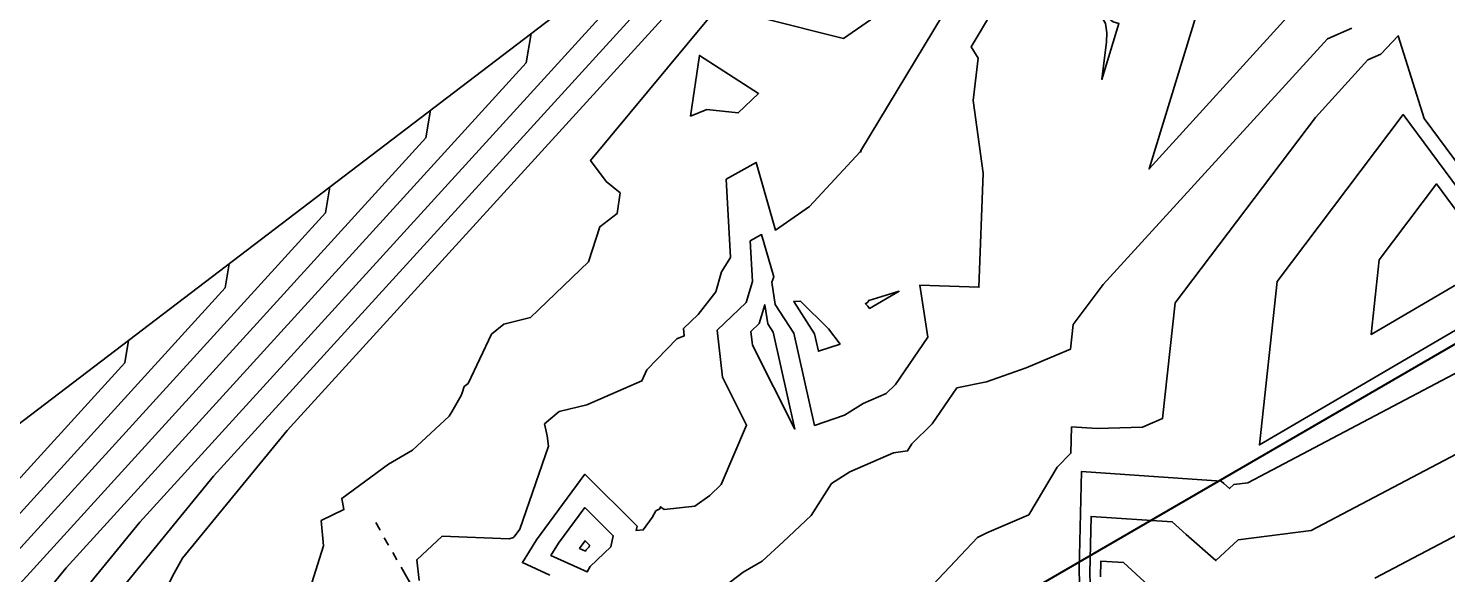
# Model space of a CAD drawing. Header units: metres. Extents: x 419533 to 423558, y 4805342 to 4807578.
# Drawn here: x 421289.18 to 421330.9, y 4806155.43 to 4806171.47 of the extents above; entities that cross this region are included whole.
import ezdxf

# ---------------------------------------------------------------- set-up
doc = ezdxf.new("R2010")
doc.units = ezdxf.units.M
doc.linetypes.add('PHANTOM', pattern=[2.5, 1.25, -0.25, 0.25, -0.25, 0.25, -0.25])
for name, color, linetype in [('C-TINN-BNDY', 110, 'Continuous'), ('C-TOPO-MAJR', 9, 'Continuous'), ('C-TOPO-MINR', 8, 'Continuous'), ('LS', 7, 'Continuous')]:
    doc.layers.add(name, color=color, linetype=linetype)
doc.styles.get("Standard").update_dxf_attribs({"font": 'simplex.shx'})

# ---------------------------------------------------------------- blocks, each defined once
blk = doc.blocks.new('AN30 +0 +0')
at = {"linetype": 'PHANTOM', "flags": 128}
for points in [[(0, -11.38231219537556), (0, 11.38231219444424)], [(-11.38231219508452, 0), (11.38231219508452, 0)]]:
    blk.add_lwpolyline(points, dxfattribs=at)
at = {"flags": 128}
blk.add_lwpolyline([(-4.74419642862631, -4.744196427986026), (-4.74419642862631, 4.744196428917348), (4.744196428568102, 4.744196428917348), (4.744196428568102, -4.744196427986026)], close=True, dxfattribs=at)
at = {"layer": 'LS', "insert": (-3.273187459330074, -0.3826382020488381), "char_height": 0.5157699281218149, "width": 9.13591657892082, "attachment_point": 1}
blk.add_mtext('AN30\\PBase +0 Leg +0', dxfattribs=at)
blk = doc.blocks.new('tower_bases_layout_1')
at = {"color": 31, "lineweight": 30, "true_color": 0xffbd7a, "elevation": 1718.013}
blk.add_lwpolyline([(423449.834, 4807399.592), (423130.593, 4807500.114), (421950.92, 4806612.998), (421795.045, 4806430.988), (421305.015, 4806147.038), (421305.015, 4806147.038), (420630.083, 4805770.97), (419765.157, 4805549.54), (419617.356, 4805580.088)], dxfattribs=at)
at = {"rotation": 29.60830910000001}
blk.add_blockref('AN30 +0 +0', (421305.02, 4806147.04, 1762.93), dxfattribs=at)
blk = doc.blocks.new('leg_extensions_profiles_1')
at = {"layer": 'C-TINN-BNDY', "color": 110, "linetype": 'Continuous', "lineweight": -3, "flags": 128}
blk.add_lwpolyline([(421033.053, 4806016.161), (421101.011, 4806050.421), (421139.851, 4806079.128), (421220.121, 4806101.736), (421252.946, 4806132.432), (421316.635, 4806180.968), (421324.126, 4806185.214), (421403.703, 4806223.694), (421416.243, 4806233.189), (421455.861, 4806255.451), (421534.782, 4806300.246), (421589.585, 4806332.69), (421652.667, 4806370.218), (421683.4247, 4806388.8237), (421712.397, 4806406.062)], dxfattribs=at)
at = {"layer": 'C-TOPO-MAJR', "color": 9, "linetype": 'Continuous', "lineweight": -3, "flags": 128}
for points, elevation in [([(421316.615659397, 4806172.751928801), (421313.6591321898, 4806167.857292634), (421313.6764287879, 4806167.828769393), (421313.6548028038, 4806167.845241619), (421313.6496931937, 4806167.835556701), (421312.1627268821, 4806166.224013893), (421311.1586304348, 4806165.533889566), (421310.5865227433, 4806167.526011095), (421309.703567706, 4806167.03017062), (421309.8313190425, 4806164.730582021), (421309.5677198769, 4806164.308721323), (421309.4038213808, 4806163.715559079), (421308.8864832314, 4806163.05275262), (421308.4490505607, 4806162.637037248), (421308.4727234135, 4806162.421380401), (421308.2531920659, 4806162.332556976), (421307.3744741781, 4806161.425205873), (421307.2290886524, 4806161.106011133), (421305.6074904641, 4806160.396425928), (421304.7931894142, 4806160.197370675), (421304.3608915024, 4806159.833461526), (421304.4445909329, 4806159.484395298), (421304.4850802621, 4806159.184906634), (421303.6342460521, 4806156.739748807), (421303.4699247737, 4806156.517973151), (421303.4546283077, 4806156.493233916), (421303.3207873521, 4806156.455005944), (421301.3534654815, 4806156.528603287), (421300.6058887207, 4806155.838100342), (421300.6787150713, 4806155.228741558)], 1760), ([(421303.9676563633, 4806171.31449326), (421303.8193665944, 4806170.45118872), (421290.2946384167, 4806155.605081107), (421287.6727853091, 4806152.405479059), (421286.610095198, 4806150.557864907), (421285.4479954157, 4806144.271855074), (421284.6685427061, 4806140.598171724), (421284.4973438689, 4806139.93385846), (421284.5305071863, 4806138.965900277), (421284.3140302757, 4806138.049790538), (421284.0446980799, 4806135.349795189), (421283.6244750107, 4806131.590784906), (421281.9754990253, 4806131.117694792), (421283.1310442686, 4806127.740917185), (421283.0604607969, 4806121.350309031), (421282.5514770531, 4806119.400859812), (421281.7492994563, 4806117.118357173), (421281.8052452151, 4806116.152755329), (421281.331950048, 4806113.784639537), (421274.7403405394, 4806107.420457021)], 1755), ([(421331.7146647007, 4806165.394554703), (421330.6058364283, 4806166.891021335), (421328.9155117417, 4806164.656317937), (421328.6786968675, 4806162.468302168), (421331.3572121212, 4806164.033484848)], 1765), ([(421332.1149937422, 4806159.435255677), (421326.9221229508, 4806156.700403824), (421324.7753101778, 4806156.423310915), (421324.1177623534, 4806155.813068449), (421323.237586509, 4806156.58459969), (421322.8295489186, 4806156.955029866), (421320.4453182852, 4806157.115098608), (421320.4052606923, 4806155.4432975), (421320.443262599, 4806154.194275845)], 1765)]:
    blk.add_lwpolyline(points, dxfattribs=dict(at, elevation=elevation))
at = {"layer": 'C-TOPO-MAJR', "color": 9, "linetype": 'Continuous', "lineweight": -3, "elevation": 1760, "flags": 128}
for points in [[(421313.1560261792, 4806171.165100805), (421316.2053624655, 4806173.287309108), (421318.6700282427, 4806174.323985356), (421317.5740868584, 4806174.750995488), (421316.3718120629, 4806178.485410839), (421315.1994056399, 4806175.673605206), (421310.777814057, 4806171.768790036), (421313.1560261792, 4806171.165100805)], [(421309.1352988122, 4806169.086018564), (421310.063273775, 4806168.981744255), (421310.6596372307, 4806169.547776897), (421308.9215208655, 4806170.672976816), (421308.6585875594, 4806168.889505745), (421309.1352988122, 4806169.086018564)], [(421311.89708, 4806163.446655001), (421311.6938825, 4806163.436195294), (421312.306656875, 4806162.485033875), (421312.4228061194, 4806161.969567119), (421313.0605861695, 4806162.184482), (421312.7203978807, 4806162.635268579), (421311.89708, 4806163.446655001)]]:
    blk.add_lwpolyline(points, close=True, dxfattribs=at)
at = {"layer": 'C-TOPO-MINR', "color": 8, "linetype": 'Continuous', "lineweight": -3, "flags": 128}
for points, elevation in [([(421311.9851651143, 4806175.130773921), (421305.7202647033, 4806167.583293892), (421306.1810985688, 4806166.967781879), (421306.5899604991, 4806166.629284831), (421306.4991977804, 4806166.018788879), (421305.9873237991, 4806165.632354019), (421305.6584948853, 4806164.604193312), (421303.9499743705, 4806162.964933123), (421303.1627276637, 4806162.772491282), (421302.8047046439, 4806162.471106868), (421302.1137159599, 4806161.025689283), (421301.9983856286, 4806160.933911772), (421301.9380247436, 4806160.751244984), (421301.9133908112, 4806160.670266099), (421301.6396134483, 4806160.19406569), (421301.5861137193, 4806160.110313611), (421301.5539144828, 4806160.06609092), (421300.4805598831, 4806159.066660903), (421299.7742148347, 4806158.647130897), (421298.3990602586, 4806157.644120242), (421298.4639165277, 4806157.316703472), (421297.7946376612, 4806156.989274286), (421297.8638275, 4806156.253137909), (421297.5206054883, 4806155.163849745)], 1759), ([(421312.8487105606, 4806178.082551269), (421312.6746088214, 4806177.068976139), (421296.7957068966, 4806159.638689656), (421293.7174824909, 4806155.882150783), (421293.4170286832, 4806155.359775821), (421292.8895773186, 4806154.265924092), (421292.0497982411, 4806152.899009466), (421291.9240981553, 4806152.318399154), (421292.0495780292, 4806150.12463978), (421292.082486149, 4806149.493942043), (421292.07655192, 4806149.474761082), (421291.6600124168, 4806147.448368261), (421291.6252047535, 4806147.209852464), (421291.6666167538, 4806146.909337355), (421291.6606366119, 4806144.299345184), (421291.0786290795, 4806142.70352097), (421290.7551415439, 4806141.469331524), (421291.257061569, 4806141.10952396), (421291.1606755559, 4806140.033013036), (421290.6274634433, 4806138.704170292), (421290.6556159974, 4806138.437457398), (421290.3082398042, 4806135.567995106), (421289.7228567951, 4806130.33158399), (421285.8955769981, 4806129.233539961)], 1758), ([(421326.2070801177, 4806171.785913995), (421322.1475883625, 4806167.334724876), (421323.5734131274, 4806171.978387755)], 1761), ([(421317.5739660038, 4806172.02004939), (421316.9146627338, 4806170.928549328), (421317.1208516731, 4806170.588530066), (421316.9773216298, 4806169.341491681), (421317.2654141769, 4806167.211696088), (421317.1450394667, 4806163.854797834), (421315.6965135811, 4806163.90359804), (421315.4062611189, 4806163.916354545), (421315.6433955291, 4806162.382319771), (421314.6856127781, 4806160.993377798), (421314.4160098428, 4806160.730867824), (421313.7348517973, 4806160.439756575), (421313.1861918733, 4806160.087935585), (421312.3088757711, 4806159.792303438), (421311.6969977841, 4806162.507799027), (421311.1535322174, 4806163.351377839), (421311.0537944636, 4806164.005102384), (421311.1060567486, 4806164.159410793), (421310.7482342347, 4806165.405375399), (421310.4117637164, 4806165.216423873), (421310.4777896027, 4806164.027924562), (421310.2967125689, 4806163.408022796), (421309.4429190561, 4806162.596617725), (421309.5956334394, 4806161.205408016), (421310.3065156572, 4806159.797592123), (421309.5573426483, 4806158.055335154), (421309.2235105333, 4806157.725497266), (421308.7891982826, 4806157.417222363), (421307.8825959829, 4806157.315211624), (421307.7766056141, 4806157.398140421), (421307.7567695012, 4806157.341372732), (421307.6408701929, 4806157.277535966), (421307.5316675, 4806157.083645834), (421307.2662793705, 4806156.718934759), (421307.0590566546, 4806156.701705782), (421307.0864558595, 4806156.827175586), (421305.5535105371, 4806158.352613528), (421304.1233485362, 4806156.422400243), (421303.7118529188, 4806155.756881366), (421304.5223738268, 4806155.389692078)], 1761), ([(421328.1113171155, 4806171.475973501), (421327.395765533, 4806171.162957815), (421320.799907242, 4806163.930670024), (421319.9137596185, 4806162.759133502), (421319.834792656, 4806162.02953001), (421319.4180744315, 4806161.853330117), (421318.5376773323, 4806161.486533978), (421317.3670695535, 4806161.068838983), (421316.4969554383, 4806160.897569901), (421315.7678924273, 4806159.84030904), (421315.165179792, 4806159.25345312), (421315.0466632529, 4806159.039872463), (421314.6340314042, 4806158.97983366), (421313.3414819342, 4806158.427427808), (421312.8019631358, 4806158.081468444), (421312.2058007282, 4806157.139563301), (421311.3883222059, 4806156.3677245), (421310.7629216667, 4806155.797908225), (421310.2059551211, 4806155.478358373), (421309.4231291506, 4806154.878903552)], 1762), ([(421309.8883591615, 4806175.826531933), (421309.7228614124, 4806174.863046999), (421294.62868407, 4806158.294153473), (421291.7025834303, 4806154.723260208), (421290.5165756388, 4806152.661243486), (421289.9445281061, 4806149.56693397), (421289.9611427602, 4806149.523070821), (421289.7137311111, 4806148.122698291), (421289.5825963898, 4806147.500956549), (421289.9467550268, 4806147.149985722), (421289.9237054268, 4806146.805403964), (421290.0027702907, 4806146.777683165), (421289.7495421939, 4806145.286753368), (421289.4447847569, 4806144.065316163), (421288.8962171769, 4806143.759248425)], 1757), ([(421306.9280077624, 4806173.570512597), (421306.7711140034, 4806172.657117859), (421292.4616612433, 4806156.94961729), (421289.6876843697, 4806153.564369633), (421288.5633354184, 4806151.609554197), (421287.3338089008, 4806144.958820845), (421287.161075822, 4806144.144702647), (421286.914492204, 4806143.18786923), (421286.9622584793, 4806141.793685515), (421286.650459283, 4806140.474180912), (421286.2625307879, 4806136.585284043), (421285.6572689388, 4806131.171051268), (421283.2821916829, 4806130.489643182), (421284.9465635415, 4806125.625953375), (421284.8952126233, 4806120.976655344), (421284.3332483711, 4806118.824286461), (421283.7150564617, 4806117.065293601), (421283.7581706244, 4806116.321160071), (421283.3934293948, 4806114.496190103), (421276.5466180004, 4806107.885610802)], 1756), ([(421332.410034798, 4806165.895881746), (421330.2436046511, 4806168.819680233), (421329.4742561813, 4806171.250336538), (421328.9635410053, 4806170.705833333), (421328.5844509483, 4806170.540001635), (421327.0428901983, 4806168.849696825), (421322.9143436595, 4806163.391528313), (421322.5464379393, 4806159.992318192), (421321.9560668249, 4806159.742693095), (421320.6204014031, 4806159.696569769), (421319.8706719921, 4806159.746903928), (421319.8520724629, 4806158.970653754), (421319.4438527272, 4806158.563668182), (421318.6091957374, 4806157.16263357), (421317.3761119685, 4806156.634738661), (421317.1050078648, 4806156.496080953), (421315.3001814894, 4806154.580591539)], 1763), ([(421301.0073049642, 4806169.058473924), (421300.8676191854, 4806168.245259581), (421288.1276155901, 4806154.260544925), (421285.6578862485, 4806151.246588483), (421284.6568549777, 4806149.506175618), (421283.5621819306, 4806143.584889302), (421282.1760095902, 4806137.051640802), (421282.0801955339, 4806136.679847689), (421282.0987558934, 4806136.138115038), (421281.9776012683, 4806135.625400164), (421281.8268653718, 4806134.114306334), (421281.5916810826, 4806132.010518545), (421280.6688063677, 4806131.745746403), (421281.3155249958, 4806129.855880996), (421281.2257089704, 4806121.723962718), (421280.769705735, 4806119.977433164), (421279.7835424509, 4806117.171420745), (421279.8523198057, 4806115.984350588), (421279.2704707013, 4806113.073088973), (421272.9340630784, 4806106.95530324)], 1754), ([(421332.0623497493, 4806165.645218224), (421329.6271718688, 4806168.931716712), (421325.9149277006, 4806164.023923125), (421325.3948414458, 4806159.218663614), (421331.277322314, 4806162.65607438)], 1764), ([(421331.4704380475, 4806161.484245485), (421325.0560027322, 4806158.106050455), (421324.6418879197, 4806158.052599926), (421324.5150485896, 4806157.934885682), (421324.3452648714, 4806158.083712127), (421324.2665554411, 4806158.155167181), (421320.1579951387, 4806158.431001268), (421320.088966986, 4806155.550115681), (421320.101245, 4806155.14657)], 1764), ([(421298.0469535652, 4806166.802454588), (421297.9158717763, 4806166.039330442), (421285.9605927635, 4806152.916008743), (421283.642987188, 4806150.087697908), (421282.7036147573, 4806148.454486328), (421281.6763684455, 4806142.89792353), (421279.6834764744, 4806133.50510988), (421279.6630471988, 4806133.425836919), (421279.6670046003, 4806133.3103298), (421279.641172261, 4806133.201009791), (421279.6090326639, 4806132.878817479), (421279.5588871545, 4806132.430252183), (421279.3621137102, 4806132.373798014), (421279.5000057229, 4806131.970844807), (421279.3909571439, 4806122.097616404), (421278.9879344169, 4806120.554006516), (421277.8177854454, 4806117.224484316), (421277.8993943963, 4806115.815945848), (421277.2089913544, 4806112.361538408), (421271.1277856175, 4806106.490149458)], 1753), ([(421332.7595494368, 4806157.386265867), (421328.7882431694, 4806155.294757195)], 1766), ([(421322.1299081467, 4806155.085487253), (421321.3925423961, 4806155.75489255), (421320.7326414318, 4806155.799195948), (421320.7215543986, 4806155.336479318)], 1766), ([(421295.0866021661, 4806164.546435252), (421294.9641243673, 4806163.833401302), (421283.7935699369, 4806151.57147256), (421281.6280881274, 4806148.928807334), (421280.7503745369, 4806147.402797039), (421279.7905549604, 4806142.210957759), (421277.7383396151, 4806132.538543705), (421277.6591115049, 4806131.788368048), (421277.5562053175, 4806122.471270092), (421277.2061630987, 4806121.130579867), (421275.85202844, 4806117.277547888), (421275.9464689869, 4806115.647541107), (421275.1475120077, 4806111.649987844), (421269.3215081565, 4806106.024995677)], 1752), ([(421292.126250767, 4806162.290415916), (421292.0123769583, 4806161.627472162), (421281.6265471103, 4806150.226936378), (421279.6131890668, 4806147.769916759), (421278.7971343166, 4806146.351107748), (421277.9047414753, 4806141.523991987), (421275.9966929965, 4806132.531059075), (421275.8087843511, 4806130.751835878), (421275.721453491, 4806122.844923778), (421275.4243917806, 4806121.707153219), (421273.8862714345, 4806117.33061146), (421273.9935435775, 4806115.479136365), (421273.0860326609, 4806110.938437278), (421267.5152306955, 4806105.559841895)], 1751)]:
    blk.add_lwpolyline(points, dxfattribs=dict(at, elevation=elevation))
for points, elevation in [([(421320.9074762742, 4806171.34122808), (421320.8977590516, 4806171.070243191), (421320.7601494149, 4806169.968351935), (421321.2645328185, 4806171.611040816), (421321.0978489065, 4806171.662518886), (421320.6287848101, 4806172.022670886), (421320.8716403622, 4806171.606153945), (421320.9074762742, 4806171.34122808)], 1762), ([(421313.8742715059, 4806163.415312659), (421313.8065179481, 4806163.36830559), (421313.8765988226, 4806163.299240322), (421313.9263190936, 4806163.233355541), (421314.7953417188, 4806163.734075781), (421313.9064215, 4806163.465536986), (421313.8742715059, 4806163.415312659)], 1761), ([(421310.4367875514, 4806162.556198201), (421310.4808625499, 4806162.154680254), (421311.7289981746, 4806159.682899239), (421311.0873386932, 4806162.530564179), (421310.9304887392, 4806162.774030013), (421310.8440056456, 4806163.34087776), (421310.6832014578, 4806162.790378352), (421310.4367875514, 4806162.556198201)], 1762), ([(421304.7767722988, 4806156.326827334), (421304.5530884648, 4806155.965059657), (421305.6195872982, 4806155.481905005), (421305.7062053296, 4806155.636884471), (421306.3170042417, 4806156.224126345), (421306.3874801135, 4806156.546858112), (421305.5541903467, 4806157.376066961), (421304.7767722988, 4806156.326827334)], 1762), ([(421305.4301960613, 4806156.231254426), (421305.3943240107, 4806156.173237947), (421305.5653578287, 4806156.095754707), (421305.5792487136, 4806156.120608677), (421305.6772021916, 4806156.214784326), (421305.6885043675, 4806156.266540638), (421305.5548701563, 4806156.399520394), (421305.4301960613, 4806156.231254426)], 1763)]:
    blk.add_lwpolyline(points, close=True, dxfattribs=dict(at, elevation=elevation))

msp = doc.modelspace()

# ---------------------------------------------------------------- linework, layer by layer
at = {"layer": 'C-TOPO-MAJR', "color": 9, "linetype": 'Continuous', "lineweight": -3, "elevation": 1760, "flags": 128}
for points in [[(421313.1560261792, 4806171.165100805), (421316.2053624655, 4806173.287309108), (421318.6700282427, 4806174.323985356), (421317.5740868584, 4806174.750995488), (421316.3718120629, 4806178.485410839), (421315.1994056399, 4806175.673605206), (421310.777814057, 4806171.768790036), (421313.1560261792, 4806171.165100805)], [(421309.1352988122, 4806169.086018564), (421310.063273775, 4806168.981744255), (421310.6596372307, 4806169.547776897), (421308.9215208655, 4806170.672976816), (421308.6585875594, 4806168.889505745), (421309.1352988122, 4806169.086018564)], [(421311.89708, 4806163.446655001), (421311.6938825, 4806163.436195294), (421312.306656875, 4806162.485033875), (421312.4228061194, 4806161.969567119), (421313.0605861695, 4806162.184482), (421312.7203978807, 4806162.635268579), (421311.89708, 4806163.446655001)]]:
    msp.add_lwpolyline(points, close=True, dxfattribs=at)
at = {"layer": 'C-TOPO-MAJR', "color": 9, "linetype": 'Continuous', "lineweight": -3, "flags": 128}
for points, elevation in [([(421316.615659397, 4806172.751928801), (421313.6591321898, 4806167.857292634), (421313.6764287879, 4806167.828769393), (421313.6548028038, 4806167.845241619), (421313.6496931937, 4806167.835556701), (421312.1627268821, 4806166.224013893), (421311.1586304348, 4806165.533889566), (421310.5865227433, 4806167.526011095), (421309.703567706, 4806167.03017062), (421309.8313190425, 4806164.730582021), (421309.5677198769, 4806164.308721323), (421309.4038213808, 4806163.715559079), (421308.8864832314, 4806163.05275262), (421308.4490505607, 4806162.637037248), (421308.4727234135, 4806162.421380401), (421308.2531920659, 4806162.332556976), (421307.3744741781, 4806161.425205873), (421307.2290886524, 4806161.106011133), (421305.6074904641, 4806160.396425928), (421304.7931894142, 4806160.197370675), (421304.3608915024, 4806159.833461526), (421304.4445909329, 4806159.484395298), (421304.4850802621, 4806159.184906634), (421303.6342460521, 4806156.739748807), (421303.4699247737, 4806156.517973151), (421303.4546283077, 4806156.493233916), (421303.3207873521, 4806156.455005944), (421301.3534654815, 4806156.528603287), (421300.6058887207, 4806155.838100342), (421300.6787150713, 4806155.228741558)], 1760), ([(421303.9676563633, 4806171.31449326), (421303.8193665944, 4806170.45118872), (421290.2946384167, 4806155.605081107), (421287.6727853091, 4806152.405479059), (421286.610095198, 4806150.557864907), (421285.4479954157, 4806144.271855074), (421284.6685427061, 4806140.598171724), (421284.4973438689, 4806139.93385846), (421284.5305071863, 4806138.965900277), (421284.3140302757, 4806138.049790538), (421284.0446980799, 4806135.349795189), (421283.6244750107, 4806131.590784906), (421281.9754990253, 4806131.117694792), (421283.1310442686, 4806127.740917185), (421283.0604607969, 4806121.350309031), (421282.5514770531, 4806119.400859812), (421281.7492994563, 4806117.118357173), (421281.8052452151, 4806116.152755329), (421281.331950048, 4806113.784639537), (421274.7403405394, 4806107.420457021)], 1755), ([(421331.7146647007, 4806165.394554703), (421330.6058364283, 4806166.891021335), (421328.9155117417, 4806164.656317937), (421328.6786968675, 4806162.468302168), (421331.3572121212, 4806164.033484848)], 1765), ([(421332.1149937422, 4806159.435255677), (421326.9221229508, 4806156.700403824), (421324.7753101778, 4806156.423310915), (421324.1177623534, 4806155.813068449), (421323.237586509, 4806156.58459969), (421322.8295489186, 4806156.955029866), (421320.4453182852, 4806157.115098608), (421320.4052606923, 4806155.4432975), (421320.443262599, 4806154.194275845)], 1765)]:
    msp.add_lwpolyline(points, dxfattribs=dict(at, elevation=elevation))
at = {"layer": 'C-TOPO-MINR', "color": 8, "linetype": 'Continuous', "lineweight": -3, "flags": 128}
for points, elevation in [([(421312.8487105606, 4806178.082551269), (421312.6746088214, 4806177.068976139), (421296.7957068966, 4806159.638689656), (421293.7174824909, 4806155.882150783), (421293.4170286832, 4806155.359775821), (421292.8895773186, 4806154.265924092), (421292.0497982411, 4806152.899009466), (421291.9240981553, 4806152.318399154), (421292.0495780292, 4806150.12463978), (421292.082486149, 4806149.493942043), (421292.07655192, 4806149.474761082), (421291.6600124168, 4806147.448368261), (421291.6252047535, 4806147.209852464), (421291.6666167538, 4806146.909337355), (421291.6606366119, 4806144.299345184), (421291.0786290795, 4806142.70352097), (421290.7551415439, 4806141.469331524), (421291.257061569, 4806141.10952396), (421291.1606755559, 4806140.033013036), (421290.6274634433, 4806138.704170292), (421290.6556159974, 4806138.437457398), (421290.3082398042, 4806135.567995106), (421289.7228567951, 4806130.33158399), (421285.8955769981, 4806129.233539961)], 1758), ([(421309.8883591615, 4806175.826531933), (421309.7228614124, 4806174.863046999), (421294.62868407, 4806158.294153473), (421291.7025834303, 4806154.723260208), (421290.5165756388, 4806152.661243486), (421289.9445281061, 4806149.56693397), (421289.9611427602, 4806149.523070821), (421289.7137311111, 4806148.122698291), (421289.5825963898, 4806147.500956549), (421289.9467550268, 4806147.149985722), (421289.9237054268, 4806146.805403964), (421290.0027702907, 4806146.777683165), (421289.7495421939, 4806145.286753368), (421289.4447847569, 4806144.065316163), (421288.8962171769, 4806143.759248425)], 1757), ([(421311.9851651143, 4806175.130773921), (421305.7202647033, 4806167.583293892), (421306.1810985688, 4806166.967781879), (421306.5899604991, 4806166.629284831), (421306.4991977804, 4806166.018788879), (421305.9873237991, 4806165.632354019), (421305.6584948853, 4806164.604193312), (421303.9499743705, 4806162.964933123), (421303.1627276637, 4806162.772491282), (421302.8047046439, 4806162.471106868), (421302.1137159599, 4806161.025689283), (421301.9983856286, 4806160.933911772), (421301.9380247436, 4806160.751244984), (421301.9133908112, 4806160.670266099), (421301.6396134483, 4806160.19406569), (421301.5861137193, 4806160.110313611), (421301.5539144828, 4806160.06609092), (421300.4805598831, 4806159.066660903), (421299.7742148347, 4806158.647130897), (421298.3990602586, 4806157.644120242), (421298.4639165277, 4806157.316703472), (421297.7946376612, 4806156.989274286), (421297.8638275, 4806156.253137909), (421297.5206054883, 4806155.163849745)], 1759), ([(421306.9280077624, 4806173.570512597), (421306.7711140034, 4806172.657117859), (421292.4616612433, 4806156.94961729), (421289.6876843697, 4806153.564369633), (421288.5633354184, 4806151.609554197), (421287.3338089008, 4806144.958820845), (421287.161075822, 4806144.144702647), (421286.914492204, 4806143.18786923), (421286.9622584793, 4806141.793685515), (421286.650459283, 4806140.474180912), (421286.2625307879, 4806136.585284043), (421285.6572689388, 4806131.171051268), (421283.2821916829, 4806130.489643182), (421284.9465635415, 4806125.625953375), (421284.8952126233, 4806120.976655344), (421284.3332483711, 4806118.824286461), (421283.7150564617, 4806117.065293601), (421283.7581706244, 4806116.321160071), (421283.3934293948, 4806114.496190103), (421276.5466180004, 4806107.885610802)], 1756), ([(421317.5739660038, 4806172.02004939), (421316.9146627338, 4806170.928549328), (421317.1208516731, 4806170.588530066), (421316.9773216298, 4806169.341491681), (421317.2654141769, 4806167.211696088), (421317.1450394667, 4806163.854797834), (421315.6965135811, 4806163.90359804), (421315.4062611189, 4806163.916354545), (421315.6433955291, 4806162.382319771), (421314.6856127781, 4806160.993377798), (421314.4160098428, 4806160.730867824), (421313.7348517973, 4806160.439756575), (421313.1861918733, 4806160.087935585), (421312.3088757711, 4806159.792303438), (421311.6969977841, 4806162.507799027), (421311.1535322174, 4806163.351377839), (421311.0537944636, 4806164.005102384), (421311.1060567486, 4806164.159410793), (421310.7482342347, 4806165.405375399), (421310.4117637164, 4806165.216423873), (421310.4777896027, 4806164.027924562), (421310.2967125689, 4806163.408022796), (421309.4429190561, 4806162.596617725), (421309.5956334394, 4806161.205408016), (421310.3065156572, 4806159.797592123), (421309.5573426483, 4806158.055335154), (421309.2235105333, 4806157.725497266), (421308.7891982826, 4806157.417222363), (421307.8825959829, 4806157.315211624), (421307.7766056141, 4806157.398140421), (421307.7567695012, 4806157.341372732), (421307.6408701929, 4806157.277535966), (421307.5316675, 4806157.083645834), (421307.2662793705, 4806156.718934759), (421307.0590566546, 4806156.701705782), (421307.0864558595, 4806156.827175586), (421305.5535105371, 4806158.352613528), (421304.1233485362, 4806156.422400243), (421303.7118529188, 4806155.756881366), (421304.5223738268, 4806155.389692078)], 1761), ([(421326.2070801177, 4806171.785913995), (421322.1475883625, 4806167.334724876), (421323.5734131274, 4806171.978387755)], 1761), ([(421328.1113171155, 4806171.475973501), (421327.395765533, 4806171.162957815), (421320.799907242, 4806163.930670024), (421319.9137596185, 4806162.759133502), (421319.834792656, 4806162.02953001), (421319.4180744315, 4806161.853330117), (421318.5376773323, 4806161.486533978), (421317.3670695535, 4806161.068838983), (421316.4969554383, 4806160.897569901), (421315.7678924273, 4806159.84030904), (421315.165179792, 4806159.25345312), (421315.0466632529, 4806159.039872463), (421314.6340314042, 4806158.97983366), (421313.3414819342, 4806158.427427808), (421312.8019631358, 4806158.081468444), (421312.2058007282, 4806157.139563301), (421311.3883222059, 4806156.3677245), (421310.7629216667, 4806155.797908225), (421310.2059551211, 4806155.478358373), (421309.4231291506, 4806154.878903552)], 1762), ([(421332.410034798, 4806165.895881746), (421330.2436046511, 4806168.819680233), (421329.4742561813, 4806171.250336538), (421328.9635410053, 4806170.705833333), (421328.5844509483, 4806170.540001635), (421327.0428901983, 4806168.849696825), (421322.9143436595, 4806163.391528313), (421322.5464379393, 4806159.992318192), (421321.9560668249, 4806159.742693095), (421320.6204014031, 4806159.696569769), (421319.8706719921, 4806159.746903928), (421319.8520724629, 4806158.970653754), (421319.4438527272, 4806158.563668182), (421318.6091957374, 4806157.16263357), (421317.3761119685, 4806156.634738661), (421317.1050078648, 4806156.496080953), (421315.3001814894, 4806154.580591539)], 1763), ([(421301.0073049642, 4806169.058473924), (421300.8676191854, 4806168.245259581), (421288.1276155901, 4806154.260544925), (421285.6578862485, 4806151.246588483), (421284.6568549777, 4806149.506175618), (421283.5621819306, 4806143.584889302), (421282.1760095902, 4806137.051640802), (421282.0801955339, 4806136.679847689), (421282.0987558934, 4806136.138115038), (421281.9776012683, 4806135.625400164), (421281.8268653718, 4806134.114306334), (421281.5916810826, 4806132.010518545), (421280.6688063677, 4806131.745746403), (421281.3155249958, 4806129.855880996), (421281.2257089704, 4806121.723962718), (421280.769705735, 4806119.977433164), (421279.7835424509, 4806117.171420745), (421279.8523198057, 4806115.984350588), (421279.2704707013, 4806113.073088973), (421272.9340630784, 4806106.95530324)], 1754), ([(421332.0623497493, 4806165.645218224), (421329.6271718688, 4806168.931716712), (421325.9149277006, 4806164.023923125), (421325.3948414458, 4806159.218663614), (421331.277322314, 4806162.65607438)], 1764), ([(421298.0469535652, 4806166.802454588), (421297.9158717763, 4806166.039330442), (421285.9605927635, 4806152.916008743), (421283.642987188, 4806150.087697908), (421282.7036147573, 4806148.454486328), (421281.6763684455, 4806142.89792353), (421279.6834764744, 4806133.50510988), (421279.6630471988, 4806133.425836919), (421279.6670046003, 4806133.3103298), (421279.641172261, 4806133.201009791), (421279.6090326639, 4806132.878817479), (421279.5588871545, 4806132.430252183), (421279.3621137102, 4806132.373798014), (421279.5000057229, 4806131.970844807), (421279.3909571439, 4806122.097616404), (421278.9879344169, 4806120.554006516), (421277.8177854454, 4806117.224484316), (421277.8993943963, 4806115.815945848), (421277.2089913544, 4806112.361538408), (421271.1277856175, 4806106.490149458)], 1753), ([(421295.0866021661, 4806164.546435252), (421294.9641243673, 4806163.833401302), (421283.7935699369, 4806151.57147256), (421281.6280881274, 4806148.928807334), (421280.7503745369, 4806147.402797039), (421279.7905549604, 4806142.210957759), (421277.7383396151, 4806132.538543705), (421277.6591115049, 4806131.788368048), (421277.5562053175, 4806122.471270092), (421277.2061630987, 4806121.130579867), (421275.85202844, 4806117.277547888), (421275.9464689869, 4806115.647541107), (421275.1475120077, 4806111.649987844), (421269.3215081565, 4806106.024995677)], 1752), ([(421292.126250767, 4806162.290415916), (421292.0123769583, 4806161.627472162), (421281.6265471103, 4806150.226936378), (421279.6131890668, 4806147.769916759), (421278.7971343166, 4806146.351107748), (421277.9047414753, 4806141.523991987), (421275.9966929965, 4806132.531059075), (421275.8087843511, 4806130.751835878), (421275.721453491, 4806122.844923778), (421275.4243917806, 4806121.707153219), (421273.8862714345, 4806117.33061146), (421273.9935435775, 4806115.479136365), (421273.0860326609, 4806110.938437278), (421267.5152306955, 4806105.559841895)], 1751), ([(421331.4704380475, 4806161.484245485), (421325.0560027322, 4806158.106050455), (421324.6418879197, 4806158.052599926), (421324.5150485896, 4806157.934885682), (421324.3452648714, 4806158.083712127), (421324.2665554411, 4806158.155167181), (421320.1579951387, 4806158.431001268), (421320.088966986, 4806155.550115681), (421320.101245, 4806155.14657)], 1764), ([(421332.7595494368, 4806157.386265867), (421328.7882431694, 4806155.294757195)], 1766), ([(421322.1299081467, 4806155.085487253), (421321.3925423961, 4806155.75489255), (421320.7326414318, 4806155.799195948), (421320.7215543986, 4806155.336479318)], 1766)]:
    msp.add_lwpolyline(points, dxfattribs=dict(at, elevation=elevation))
for points, elevation in [([(421320.9074762742, 4806171.34122808), (421320.8977590516, 4806171.070243191), (421320.7601494149, 4806169.968351935), (421321.2645328185, 4806171.611040816), (421321.0978489065, 4806171.662518886), (421320.6287848101, 4806172.022670886), (421320.8716403622, 4806171.606153945), (421320.9074762742, 4806171.34122808)], 1762), ([(421313.8742715059, 4806163.415312659), (421313.8065179481, 4806163.36830559), (421313.8765988226, 4806163.299240322), (421313.9263190936, 4806163.233355541), (421314.7953417188, 4806163.734075781), (421313.9064215, 4806163.465536986), (421313.8742715059, 4806163.415312659)], 1761), ([(421310.4367875514, 4806162.556198201), (421310.4808625499, 4806162.154680254), (421311.7289981746, 4806159.682899239), (421311.0873386932, 4806162.530564179), (421310.9304887392, 4806162.774030013), (421310.8440056456, 4806163.34087776), (421310.6832014578, 4806162.790378352), (421310.4367875514, 4806162.556198201)], 1762), ([(421304.7767722988, 4806156.326827334), (421304.5530884648, 4806155.965059657), (421305.6195872982, 4806155.481905005), (421305.7062053296, 4806155.636884471), (421306.3170042417, 4806156.224126345), (421306.3874801135, 4806156.546858112), (421305.5541903467, 4806157.376066961), (421304.7767722988, 4806156.326827334)], 1762), ([(421305.4301960613, 4806156.231254426), (421305.3943240107, 4806156.173237947), (421305.5653578287, 4806156.095754707), (421305.5792487136, 4806156.120608677), (421305.6772021916, 4806156.214784326), (421305.6885043675, 4806156.266540638), (421305.5548701563, 4806156.399520394), (421305.4301960613, 4806156.231254426)], 1763)]:
    msp.add_lwpolyline(points, close=True, dxfattribs=dict(at, elevation=elevation))

# ---------------------------------------------------------------- block references
for name in ['leg_extensions_profiles_1', 'tower_bases_layout_1']:
    msp.add_blockref(name, (0, 0))

doc.saveas('drawing.dxf')
